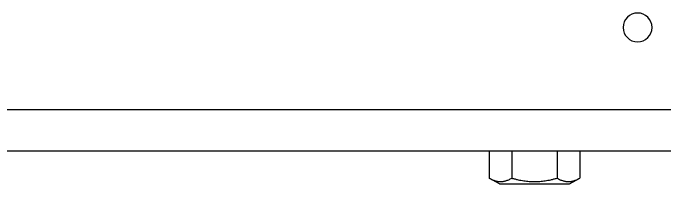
# Model space of a CAD drawing. Header units: millimetres. Extents: x -383313 to -161684, y -117025 to 99224.
# Drawn here: x -347815.5 to -347657.5, y -8514.1 to -8472.6 of the extents above; entities that cross this region are included whole.
import ezdxf

# ---------------------------------------------------------------- set-up
doc = ezdxf.new("R2010")
doc.units = ezdxf.units.MM
doc.header["$MEASUREMENT"] = 0
doc.layers.add('PV-55E8', color=7, linetype='Continuous')

# ---------------------------------------------------------------- blocks, each defined once
blk = doc.blocks.new('*U123')
at = {"layer": 'PV-55E8', "color": 3}
for p, q in [((-343, 544.62), (-345.47, 543.2)), ((-343, 544.62), (-326, 544.62)), ((-326, 544.62), (-323.53, 543.2)), ((-345.47, 536.62), (-345.47, 543.2)), ((-339.98, 536.62), (-339.98, 543.2)), ((-329.02, 536.62), (-329.02, 543.2)), ((-323.53, 536.62), (-323.53, 543.2)), ((-264.5, 536.62), (-1204.5, 536.62)), ((-279.5, 526.62), (-1189.5, 526.62))]:
    blk.add_line(p, q, dxfattribs=at)
blk.add_circle((-309.5, 506.62), 3.5, dxfattribs=at)
for points in [[(-345.47, 543.2), (-342.73, 544.78), (-339.98, 543.2)], [(-339.98, 543.2), (-334.5, 544.78), (-329.02, 543.2)], [(-329.02, 543.2), (-326.27, 544.78), (-323.53, 543.2)]]:
    blk.add_rational_spline(points, [1.29573137036, 1.49618171095, 1.29573137036], degree=2, dxfattribs=at)

msp = doc.modelspace()

# ---------------------------------------------------------------- block references
at = {"xscale": -1, "rotation": 180}
msp.add_blockref('*U123', (-347354.63832, -7969.47031), dxfattribs=at)

doc.saveas('drawing.dxf')
